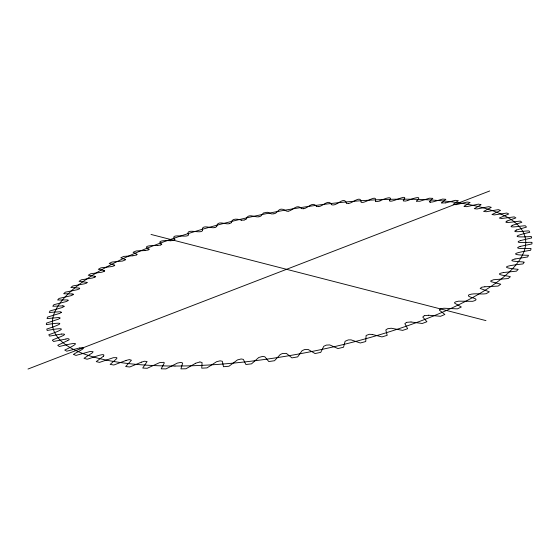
<?xml version="1.0" encoding="UTF-8"?>
<svg xmlns="http://www.w3.org/2000/svg" width="560" height="560" viewBox="0 0 560 560"><rect width="100%" height="100%" fill="white"/><g stroke="black" fill="none" stroke-linecap="round" stroke-linejoin="round"><path stroke-width="0.84" d="M95.452 276.619L94.997 277.081M60.025 317.982L58.751 317.513L47.082 318.612L47.488 317.1L59.745 313.369L61.376 312.291M87.108 282.471L86.737 282.877M60.011 318.087L58.555 319.109L46.396 323.148L46.354 324.632C65.338 321.531 63.14 323.771 46.809 329.049L47.159 330.477C64.267 327.327 67.291 328.258 48.804 334.74L49.546 336.112L61.537 334.047M104.678 270.914L104.111 271.39M361.039 201.824C360.808 194.852 351.687 203.791 348.355 203.406M464.128 206.248L470.092 202.496L467.243 202.013L456.253 204.666L453.264 204.505M231.329 222.551C231.875 217.84 238.056 219.03 241.353 220.185M114.737 265.258L114.093 265.783M453.208 204.344L458.318 200.704L455.294 200.326L445.802 202.853M125.531 259.805L122.591 261.037L112.014 262.038L109.2 263.459L114.709 265.125M441.588 202.846L445.865 199.332L442.68 199.059L432.887 201.915L430.297 202.139M137.025 254.457L136.248 254.996M429.338 201.747L432.803 198.373L429.478 198.191L419.846 201.243L416.57 201.208M149.128 249.291L148.015 249.963M61.383 312.277L60.326 311.731L49.252 312.473L50.008 310.94L62.286 307.517L64.064 306.467M416.535 201.033C424.144 194.222 410.494 199.423 407.764 200.508M161.777 244.321L160.741 244.951M174.909 239.582L172.893 240.499L170.618 240.758M188.489 235.039C186.9 238.126 169.232 232.869 174.867 239.323M246.127 219.023C248.192 212.87 254.394 217.49 258.783 216.811M403.242 200.697C410.046 192.073 392.14 203.028 389.543 200.935M375.466 201.068C377.51 193.13 364.252 204.442 361.067 202.139M202.454 230.692C200.452 234.122 185.311 227.724 188.391 234.682M389.522 200.732C393.876 194.586 382.298 199.703 379.995 200.879M216.713 226.646L215.201 227.36M246.057 219.198L244.23 220.031M231.28 222.782L229.383 223.622M64.071 306.453L63.882 305.942L62.37 305.9M68.026 300.566L68.145 300.146L67.396 299.936L57.631 299.999L59.024 298.445L71.127 295.659L73.136 294.693M67.97 300.643L66.101 301.602L53.879 304.703L52.794 306.257L62.321 305.9M73.185 294.637L73.255 294.112L71.988 293.972M79.464 288.722L79.702 288.26L79.198 288.057L70.847 287.504L72.793 285.971L84.476 283.815L86.646 282.947M79.345 288.827L77.28 289.716L65.352 292.187L63.679 293.734L71.946 293.972M200.039 361.97L202.076 362.53L201.733 368.172L207.053 367.885L216.622 361.683L220.129 360.829L222.355 361.291L223.468 366.723L228.977 366.24L237.454 359.919L241.185 358.967L243.334 359.38L245.896 364.511L251.538 363.846L258.783 357.483L262.626 356.412L264.81 356.769L268.793 361.557L274.519 360.717L280.301 354.473L282.583 353.465L286.377 353.381L291.928 357.889L297.675 356.874L302.099 350.686L304.514 349.594L308.154 349.461L315.049 353.542L320.754 352.366L323.771 346.276L326.368 345.093L329.763 344.932L337.918 348.558L343.525 347.228L345.107 341.285L348.285 339.913L351.064 339.871L360.297 342.993L363.937 342.02L365.75 341.53L366.114 335.468L369.348 334.292L372.239 334.439M103.481 356.188C107.065 351.274 87.773 359.681 86.891 359.17L84.014 358.288L92.645 352.618L93.058 351.701L90.041 351.505L75.957 355.418L73.514 354.41C75.67 352.541 90.251 346.423 79.499 347.998M103.439 356.216L96.243 361.634L99.54 362.383L113.337 357.7L116.802 357.644L116.83 358.554L110.152 364.406L113.855 365.001L126.007 360.458M94.913 277.13L92.659 277.97L81.256 279.818L79.065 281.337L87.094 282.387M195.727 363.209L199.794 361.977M195.643 363.265L185.983 368.767L180.915 368.872L182.672 363.055L180.95 362.404L177.45 363.055L165.97 368.9L161.189 368.823L164.283 362.992L163.912 362.313L159.593 362.635L147.182 368.298L142.73 368.039L147.105 361.571L144.543 361.228L141.54 362.131M103.992 271.46L101.689 272.23L90.671 273.763L88.249 275.254L94.514 276.255M113.939 265.867L111.594 266.588L100.947 267.827L98.315 269.29L103.894 270.515M379.939 200.907L377.657 201.516L375.48 201.383M141.484 362.152L129.773 366.989L125.678 366.555L131.446 360.227L129.325 359.604L126.063 360.437M136.178 255.031L132.895 255.773M440.454 308.973L439.46 309.589L439.418 310.191L444.864 314.468L440.552 316.288L428.575 315.238M440.65 308.889L443.842 308.231L457.38 308.875L461.321 307.006L454.636 303.142L454.594 302.512L455.63 301.868L458.675 301.161L472.64 301.315C483.483 298.312 464.443 297.521 469.098 294.749C474.516 292.817 480.606 294.63 486.227 293.699L489.335 291.809L480.158 288.428L481.775 287.217L484.855 286.776M67.676 340.564L57.729 345.296L59.311 346.514C70.49 343.777 86.268 339.934 64.75 350.063L66.766 351.183L79.436 348.012M67.774 340.522C71.071 339.451 68.026 337.918 65.947 339.031M464.142 206.339L466.627 206.668L478.45 204.12L480.228 204.512L481.11 204.708L474.292 208.656L477.022 208.971L488.838 206.661L491.281 207.354L483.616 211.407L486.206 211.736L498.323 209.629L500.521 210.434L491.967 214.522L494.396 214.914L506.814 213.038L508.76 213.955L499.303 218.05L501.613 218.505L514.227 216.881L515.893 217.903L507.003 221.067M148.169 249.9L145.026 250.572M424.312 315.728L428.68 315.252M424.102 315.812L422.772 317.051L426.93 321.72L422.261 323.484L411.089 322M407.694 200.536L405.412 201.082L403.298 200.907M28 369.033L489.699 190.967M160.664 244.979L157.479 245.56M406.469 322.413L404.852 323.666L407.645 328.706L402.675 330.386L391.216 328.23L387.639 328.727L385.819 329.966L387.191 335.335L381.955 336.91L372.316 334.467M406.686 322.336L410.991 321.979M507.094 221.039C500.878 224.378 520.086 220.738 520.471 221.158L521.829 222.285L512.414 225.33M445.76 202.867L441.63 203.007M512.316 225.358C506.072 228.914 524.72 225.197 525.462 225.862L526.491 227.094L516.236 230.09M214.893 227.444C211.925 228.984 201.103 223.622 202.412 230.391M516.439 230.034C509.103 233.527 528.269 230.391 529.102 230.979L529.788 232.316C510.349 236.642 515.137 237.566 531.307 236.509L531.622 237.937L520.352 240.604M229.299 223.643C225.96 224.931 217.294 219.8 216.741 226.345M244.006 220.08L241.437 220.213M65.884 339.045L53.578 341.474L52.423 340.172C53.613 338.982 71.372 333.599 61.593 334.04M259.105 216.748L260.834 216.09L263.389 213.024L264.677 212.765L267.267 212.247L271.6 213.934L273.679 213.822M520.296 240.618C511.791 243.908 530.971 241.801 532 242.417L531.93 243.936L520.205 246.407M274.001 213.766C277.522 213.423 278.334 207.844 283.052 209.349C284.963 209.832 286.454 211.904 288.589 211.134M520.093 246.428C510.979 249.564 529.655 248.059 531.097 248.689L530.621 250.292C516.327 252.49 506.443 254.961 528.535 255.29L527.632 256.97L515.039 258.979M288.862 211.092C293.139 209.972 297.122 203.7 301.392 208.516M303.604 208.733C308.091 208.152 312.606 200.963 316.47 206.353M303.555 208.74L301.476 208.607M514.976 258.986C504.812 261.73 522.06 261.415 524.251 262.185L522.921 263.942C511.931 265.188 494.774 267.183 518.21 269.339L516.439 271.145L503.412 272.552M318.766 206.612C323.106 206.136 328.447 198.793 331.471 204.512M318.717 206.619L316.61 206.535M348.264 203.413L346.444 203.287M503.286 272.559C492.646 274.694 507.066 275.618 510.377 276.696L508.158 278.551L493.493 279.734L490.609 281.008L491.197 281.729L500.752 284.207L498.085 286.083L484.911 286.776M132.86 255.773L123.802 256.403L120.813 257.782L125.51 259.63M144.907 250.572L136.241 250.95L133.098 252.287L136.997 254.282M157.444 245.56C154.56 245.399 140.714 245.413 149.093 249.116M170.548 240.751C168.056 240.485 154.966 240.1 161.735 244.125M430.444 202.153L429.373 201.908M94.542 276.262L95.431 276.528M103.922 270.515L104.657 270.767M151.011 234.437L485.968 320.621M331.576 204.729C336.658 206.801 343.917 195.713 346.353 203M174.972 366.023A240.415 71.974 -10.6 0 0 525.679 240.891A240.415 71.974 -10.6 0 0 166.495 240.863A240.415 71.974 -10.6 0 0 174.972 366.023"/></g></svg>
